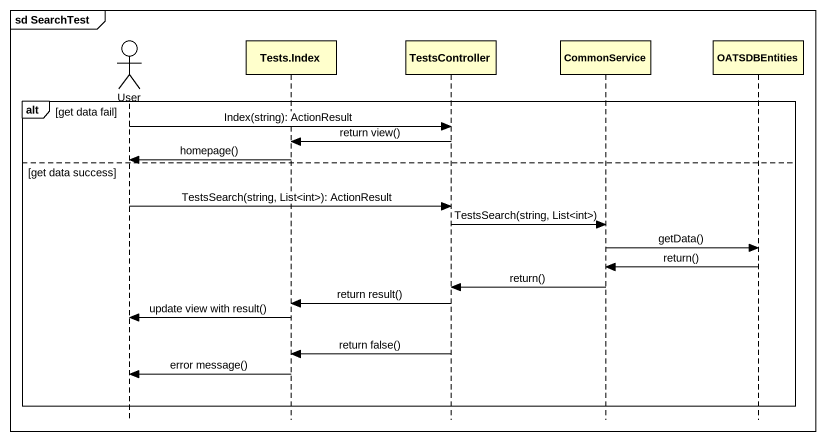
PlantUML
@startuml
mainframe sd SearchTest
hide footbox
actor User
participant "Tests.Index" as Tests_Index
participant TestsController
participant CommonService
participant OATSDBEntities

alt get data fail
  User -> TestsController : Index(string): ActionResult
  TestsController -> Tests_Index : return view()
  Tests_Index -> User : homepage()
else get data success
  User -> TestsController : TestsSearch(string, List<int>): ActionResult
  TestsController -> CommonService : TestsSearch(string, List<int>)
  CommonService -> OATSDBEntities : getData()
  OATSDBEntities -> CommonService : return()
  CommonService -> TestsController : return()
  TestsController -> Tests_Index : return result()
  Tests_Index -> User : update view with result()
  TestsController -> Tests_Index : return false()
  Tests_Index -> User : error message()
end
@enduml
